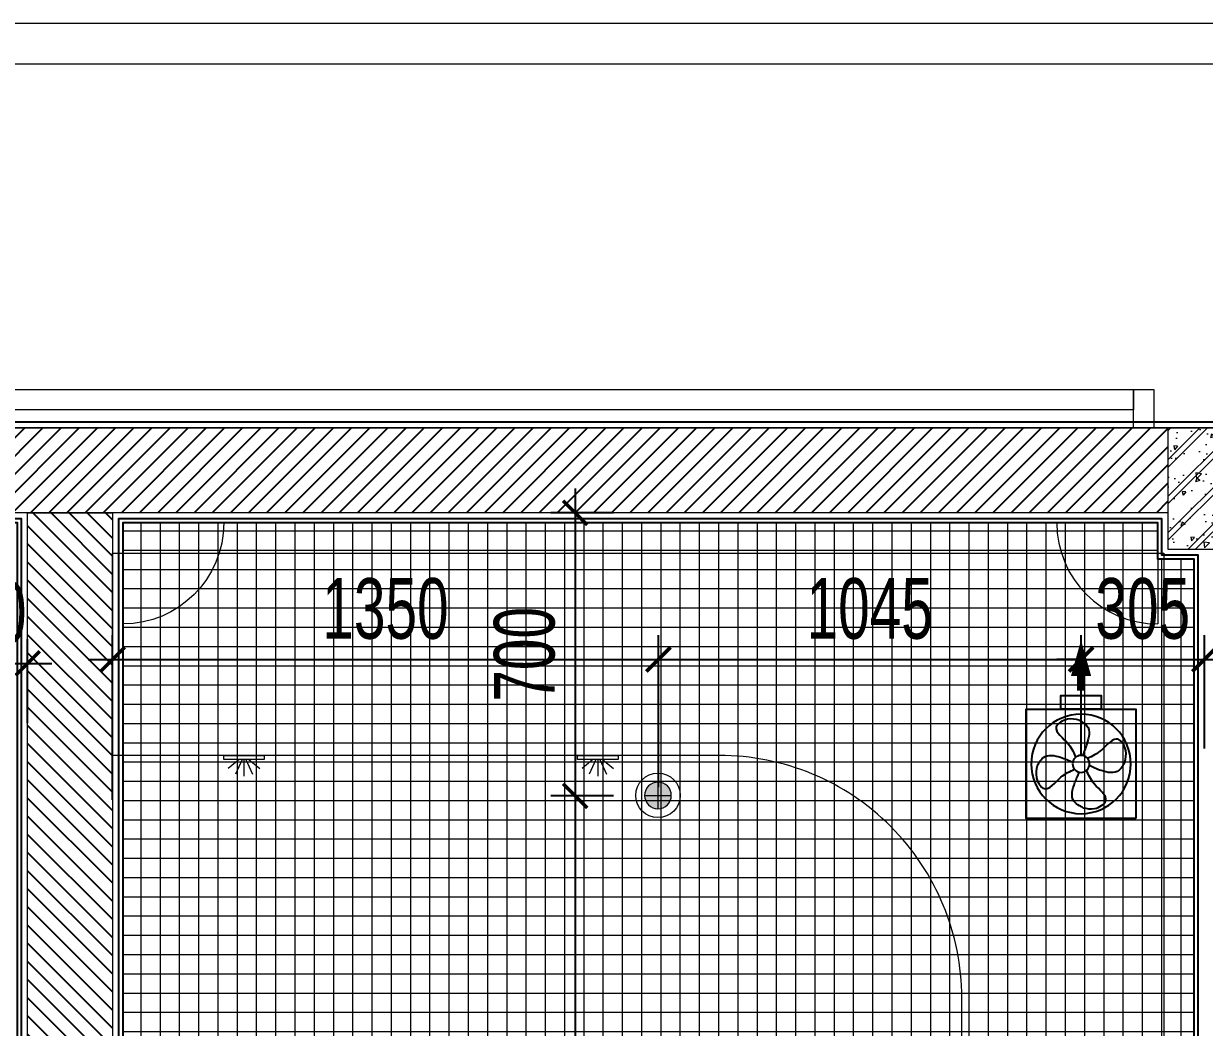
# Model space of a CAD drawing. Header units: millimetres. Extents: x -343543 to 400519, y -115663 to 104219.
# Drawn here: x -234379 to -231459, y 17917 to 20400 of the extents above; entities that cross this region are included whole.
import ezdxf
from ezdxf.xclip import XClip

# ---------------------------------------------------------------- set-up
doc = ezdxf.new("R2010")
doc.units = ezdxf.units.MM
doc.header["$XCLIPFRAME"] = 0
doc.linetypes.add('XREF MAT BANG TUONG XAY$0$CENTER', pattern=[50.800000000000004, 31.75, -6.35, 6.35, -6.35])
doc.linetypes.add('Z2_MB SAN M$0$CONTINOUS', pattern=[0])
doc.layers.get('0').update_dxf_attribs({"color": 231, "lineweight": 0})
doc.layers.get('DefPoints').update_dxf_attribs({"color": 191})
for name, color, linetype, lineweight in [('A-CLNG', 157, 'Continuous', 25), ('A-FLOR-PRTN', 161, 'Continuous', 9), ('A-PATT', 252, 'Continuous', 9), ('A-SYMBOLS', 10, 'Continuous', 13), ('fix lighting', 2, 'Continuous', 5), ('SME-E-LTG-DIM', 55, 'Continuous', 18), ('XREF MAT BANG TUONG XAY$0$01.Xref _MB T1$0$A-FNSH', 8, 'Continuous', 9), ('XREF MAT BANG TUONG XAY$0$01.Xref _MB T1$0$A-RAIL', 8, 'Continuous', 9), ('XREF MAT BANG TUONG XAY$0$A-GRID', 8, 'XREF MAT BANG TUONG XAY$0$CENTER', 15), ('XREF MAT BANG TUONG XAY$0$A-WALL-INT', 8, 'Continuous', 9), ('XREF MAT BANG TUONG XAY$0$P-SANRFIM', 8, 'Continuous', 13), ('XREF MAT BANG TUONG XAY$0$xref_IKIGAI_Cot$0$A-FNSH', 8, 'Continuous', 9), ('XREF MAT BANG TUONG XAY$0$xref_IKIGAI_Cot$0$A-PATT', 8, 'Continuous', 5)]:
    doc.layers.add(name, color=color, linetype=linetype, lineweight=lineweight)
for name, color, linetype in [('AC - Fan', 4, 'Continuous'), ('XREF MAT BANG TUONG XAY$0$A-FNSH', 8, 'Continuous'), ('XREF MAT BANG TUONG XAY$0$A-FURN', 8, 'Continuous'), ('XREF MAT BANG TUONG XAY$0$A-PATT', 8, 'Continuous'), ('Z2_MB SAN M$0$INNO-THIET BI THONG GIO', 2, 'Continuous')]:
    doc.layers.add(name, color=color, linetype=linetype)
doc.layers.add('fix lightting red', color=1, linetype='Continuous', lineweight=5, true_color=0xff0000)
doc.styles.add('SM-DIMTEXT', font='SME.shx', dxfattribs={"width": 0.7})
doc.dimstyles.new('SDIM-100', dxfattribs={"dimscale": 100, "dimtxt": 2, "dimasz": 0.6, "dimexe": 0.6, "dimexo": 0.2, "dimgap": 0.5, "dimtad": 1, "dimdec": 0, "dimzin": 12, "dimtxsty": 'SM-DIMTEXT', "dimblk": 'ARCHTICK', "dimblk1": 'ARCHTICK', "dimblk2": 'ARCHTICK', "dimcen": 0.12, "dimdle": 0.6, "dimclrd": 7, "dimclre": 8, "dimadec": 0, "dimazin": 3, "dimtfac": 2, "dimtix": 1, "dimtmove": 1, "dimatfit": 3, "dimfxl": 1, "dimtzin": 0, "dimarcsym": 1})

# ---------------------------------------------------------------- blocks, each defined once
blk = doc.blocks.new('*U283')
at = {"layer": 'XREF MAT BANG TUONG XAY$0$A-PATT'}
h = blk.add_hatch(dxfattribs=at)
h.set_pattern_fill('ANSI31', color=8, scale=10)
h.set_pattern_definition([(45, (38906.7888195113, -11293.56439682681), (-22.45064030267288, 22.45064030267288), [])])
h.paths.add_polyline_path([(-38.69831128977239, 47.5), (3421.300870269253, 47.5), (3421.300870269253, -162.5), (-38.69831128977251, -162.5)])
at = {"layer": 'XREF MAT BANG TUONG XAY$0$A-WALL-INT', "color": 8}
blk.add_lwpolyline([(-38.69831128977239, 47.5), (3421.300870269253, 47.5), (3421.300870269253, -162.5), (-38.69831128977251, -162.5)], close=True, dxfattribs=at)
blk = doc.blocks.new('*U232')
at = {"layer": 'XREF MAT BANG TUONG XAY$0$A-PATT'}
h = blk.add_hatch(dxfattribs=at)
h.set_pattern_fill('ANSI31', color=8, scale=10)
h.set_pattern_definition([(45, (41235.11260266521, -11293.56439682681), (-22.45064030267288, 22.45064030267288), [])])
h.paths.add_polyline_path([(-38.69831128977239, 47.5), (5749.62465342315, 47.5), (5749.62465342315, -162.5), (-38.69831128977251, -162.5)])
at = {"layer": 'XREF MAT BANG TUONG XAY$0$A-WALL-INT', "color": 8}
blk.add_lwpolyline([(-38.69831128977239, 47.5), (5749.62465342315, 47.5), (5749.62465342315, -162.5), (-38.69831128977251, -162.5)], close=True, dxfattribs=at)
blk = doc.blocks.new('XREF MAT BANG TUONG XAY$0$00.xref_IKIGAI_Truc')
at = {"layer": 'XREF MAT BANG TUONG XAY$0$A-GRID', "color": 8, "ltscale": 20}
blk.add_lwpolyline([(-2907.525181142613, 19400), (42750.0013740146, 19400)], dxfattribs=at)
blk = doc.blocks.new('XREF MAT BANG TUONG XAY$0$xref_IKIGAI_Cot')
at = {"layer": 'XREF MAT BANG TUONG XAY$0$xref_IKIGAI_Cot$0$A-PATT'}
h = blk.add_hatch(dxfattribs=at)
h.set_pattern_fill('BT-01', color=8, scale=15, angle=-179.9998580989131, pattern_type=2)
h.set_pattern_definition([(230.0001419010869, (31525.00151679112, 19320.0007925255), (-107.5890507019613, 9.412553787944837), [11.25, -123.75]), (175.0001419010869, (31525.00151679112, 19320.0007925255), (20.81297947838801, -112.8287685090658), [9, -99]), (280.4515419010869, (31516.03576284846, 19320.78517132055), (-86.77615113268314, -103.4161462228494), [9.5610285, -105.1713168]), (226.1843419010869, (31525.00159109035, 19290.0007925256), (-160.0862187830367, 24.82745567330735), [16.875, -185.625]), (276.6357419010869, (31511.66107421623, 19292.06975553593), (-140.1990439508108, -146.1180278582398), [14.3415432, -157.75695]), (171.1843419010868, (31525.00159109035, 19290.0007925256), (-140.1989298882782, -146.1181373616897), [13.5, -148.5]), (201.0001419010869, (31510.00157251559, 19297.50075537596), (-89.53620738887321, 60.39261185092788), [11.25, -123.75]), (146.0001419010869, (31510.00157251559, 19297.50075537596), (-36.49703039765603, -108.7725971474099), [9, -99]), (251.4515419010869, (31502.54022510132, 19302.53347779689), (-126.0332744679905, -48.37988664583861), [9.5610285, -105.1713168]), (217.5001419010869, (31525.00151679112, 19320.0007925255), (-1.823854628794049, -49.93408259188334), [0, -97.8, 0, -100.5, 0, -99.375]), (187.5001419010869, (31525.00151679112, 19320.0007925255), (-39.46028409375825, -59.16185451149996), [0, -57.29999999999999, 0, -95.54999999999998, 0, -37.87499999999999]), (147.5001419010869, (31558.45151679101, 19320.00087536915), (-80.0733738046644, 3.383032447152493), [0, -37.5, 0, -117, 0, -155.25]), (137.5001419010869, (31573.45151679097, 19320.00091251877), (-87.47788821247144, -15.01596400123384), [0, -48.75, 0, -77.69999999999999, 0, -110.25]), (225.0001419010869, (31525.00151679112, 19320.0007925255), (45.0781689426771, -45.07794565833121), []), (225.0001419010869, (31525.0015622994, 19301.62579252556), (45.0781689426771, -45.07794565833121), [])])
h.paths.add_polyline_path([(31605.00131865958, 19400.00099065655), (31305.0013186605, 19400.0002476642), (31305.00206165285, 19100.00024766512), (31605.00206165193, 19100.00099065747)])
at = {"layer": 'XREF MAT BANG TUONG XAY$0$A-GRID', "color": 8, "ltscale": 20}
blk.add_lwpolyline([(-2907.525181142613, 19400), (42750.0013740146, 19400)], dxfattribs=at)
at = {"layer": 'XREF MAT BANG TUONG XAY$0$xref_IKIGAI_Cot$0$A-FNSH', "color": 8}
blk.add_lwpolyline([(31605.00131865958, 19400.00099065655), (31305.0013186605, 19400.0002476642), (31305.00206165285, 19100.00024766512), (31605.00206165193, 19100.00099065747)], close=True, dxfattribs=at)
blk = doc.blocks.new('01.Xref _MB T1')
at = {"color": 8}
for points in [[(31220.00015383636, 19494.99914914367), (31270.00015383636, 19494.99914914367), (31270.00015390454, 19400), (31220.00015390454, 19400)], [(39999.98286495637, 2999.999971648669), (40000.00011983114, 19400.00000088175), (-0.0001133780606323853, 19399.99891031675), (0.000109863918623887, 2999.999971648669), (8394.990727505367, 2999.999903546392), (8394.990727505367, -99.99995756214776), (31605.0109035246, -99.99952292154558), (31605.0109035246, 3000.000348937985)]]:
    blk.add_lwpolyline(points, close=True, dxfattribs=at)
at = {"layer": 'XREF MAT BANG TUONG XAY$0$01.Xref _MB T1$0$A-FNSH', "color": 8}
for points in [[(31714.99072657881, 1999.999993290709), (40999.99999590934, 1999.999981685571), (41000.00011603854, 20399.99967771958), (25516.68714677975, 20400.00779865909)], [(40899.99999971803, 9194.99984306741), (40900.00011535676, 20299.99973147439), (25616.68709302492, 20300.00774490426), (25616.68709320901, 19495.00000002287)]]:
    blk.add_lwpolyline(points, dxfattribs=at)
at = {"layer": 'XREF MAT BANG TUONG XAY$0$01.Xref _MB T1$0$A-RAIL', "color": 8}
blk.add_lwpolyline([(31220.00015119174, 19494.9988535877), (31220.00015119174, 19444.9988535877), (25815.00015026776, 19444.9992993697), (25815.00015026776, 19494.9992993697)], close=True, dxfattribs=at)
at = {"layer": 'XREF MAT BANG TUONG XAY$0$A-FNSH', "color": 8}
for points in [[(25244.99201610066, 14590.00000078358), (25244.99201603036, 14715.00019714464), (25774.99876395177, 14714.99978135223), (25775.00406227003, 19174.99957368828), (25501.68817658017, 19174.99871874472), (25501.68817806166, 19509.9992972291), (25835.00134300812, 19509.99929715414), (25835.0013457417, 19414.99916421254), (32455.00148629014, 19415.00765309886)], [(31620.00136628314, 15885.00021839922), (30280.06332320855, 15884.99913533727), (30280.06332311054, 16009.99923381422), (31380.00126322616, 16009.99280313313), (31379.99364753565, 19085.00042261836), (31290.0113355025, 19085.00019976446), (31290.01133548401, 19174.99914672607), (28710.00141246715, 19174.99903457521), (28710.0014087397, 16010.00021700189), (28804.99192947111, 16010.00021700189), (28804.99192947111, 15885.00021700189), (28710.00140859248, 15885.00021700189), (28710.00140839227, 15714.99996120971), (28470.00141014801, 15714.9999612646), (28470.00141192754, 19174.99914679477), (25900.00141212632, 19174.99914611348), (25900.00141212632, 14714.99998924245), (28470.00148019566, 14714.9999878907), (28470.00141445462, 14814.99997435707), (28710.00137782583, 14814.99997441202), (28710.00143098129, 14715.00011142476), (31620.01072701392, 14715.0001116497)], [(31630.00133679371, 15875.00022648212), (30270.06332321639, 15874.99912725434), (30270.0633231027, 16019.99929227843), (31370.00123845957, 16019.99286159748), (31369.99367230209, 19075.00039785198), (31280.01133550455, 19075.00017499802), (31280.01133548607, 19164.99914629138), (28720.00141245531, 19164.9990350099), (28720.00140875141, 16020.00021700189), (28814.99192947111, 16020.00021700189), (28814.99192947111, 15875.00021700189), (28720.00140858064, 15875.00021700189), (28720.00140838043, 15704.99996120743), (28460.00141014284, 15704.99996126689), (28460.00141192236, 19164.99914679212), (25910.00141212632, 19164.99914611613), (25910.00141212632, 14724.99998923807), (28460.00147362155, 14724.99998789507), (28460.00140788051, 14824.99997435479), (28720.00137251027, 14824.9999744143), (28720.00142566574, 14725.00011142476), (31630.01075511448, 14725.0001116497)]]:
    blk.add_lwpolyline(points, dxfattribs=at)
at = {"layer": 'XREF MAT BANG TUONG XAY$0$P-SANRFIM', "color": 8}
blk.add_lwpolyline([(28694.99192795271, 19089.99914771961), (31295.01049357309, 19089.99914652743), (31295.01049495857, 15995.00021673998), (30794.9978445596, 15994.99992423275), (30794.99784368395, 17989.99908105175, 0.4142135681200699), (30194.99783164776, 18589.9990807884), (28694.99192662372, 18589.99905069779)], format="xyb", close=True, dxfattribs=at)
at = {"color": 8}
blk.add_blockref('XREF MAT BANG TUONG XAY$0$00.xref_IKIGAI_Truc', (0.000109863918623887, 0), dxfattribs=at)
ref = blk.add_blockref('XREF MAT BANG TUONG XAY$0$xref_IKIGAI_Cot', (-0.009273172880057245, -1.075099498848431e-05), dxfattribs=at)
XClip(ref).set_block_clipping_path([(-1610.3425959282936, -2225.6693134198044), (41829.12952086335, 21555.881957526355)])
at = {"layer": 'XREF MAT BANG TUONG XAY$0$A-FURN', "color": 8}
for name, p, rotation in [('*U232', (31266.30331737245, 19237.49914277361), 180), ('*U283', (28532.49192947454, 15768.69827250436), 90.00000000000001)]:
    blk.add_blockref(name, p, dxfattribs=dict(at, rotation=rotation))
blk = doc.blocks.new('LT10')
for points in [[(-1.203619467560202e-05, 0), (-250, 0)], [(0, -3.637978807091713e-12), (0, -250)]]:
    blk.add_lwpolyline(points)
blk.add_arc((0, 0), 250, 180, 270)
blk = doc.blocks.new('LT13')
blk.add_lwpolyline([(-50, -10), (50, -10), (50, 0), (-50, 0)], close=True)
for points in [[(-11.9403748335244, -10), (-39.09163242924114, -32.73903288151632)], [(-4.554571423155721, -10), (-21.13494850656753, -46.40381397713645)], [(0, -10), (0, -50.99019513592793)], [(4.554571423155721, -10), (21.13494850656753, -46.40381397713645)], [(11.9403748335244, -10), (39.09163242924114, -32.73903288151632)]]:
    blk.add_lwpolyline(points)
blk = doc.blocks.new('DenSanTuongT1Ikigai')
at = {"layer": 'fix lightting red', "xscale": -1}
for name, p in [('LT10', (28719.99181864919, 19164.9990457609)), ('LT13', (29019.99181796807, 18589.9990619503)), ('LT13', (29894.99769219475, 18589.99909153939))]:
    blk.add_blockref(name, p, dxfattribs=at)
at = {"layer": 'fix lightting red'}
blk.add_blockref('LT10', (31280.00174167995, 19164.9990457609), dxfattribs=at)
blk = doc.blocks.new('_ArchTick')
at = {"color": 0, "linetype": 'ByBlock', "const_width": 0.15}
blk.add_lwpolyline([(-0.5, -0.5), (0.5, 0.5)], dxfattribs=at)
blk = doc.blocks.new('*D1202')
at = {"layer": 'DefPoints', "color": 0, "transparency": 16777216}
for p in [(-234369.0327722967, 18817.68722202281), (-234609.0232901571, 18704.36020135427), (-234369.0327722967, 18649.89542190919)]:
    blk.add_point(p, dxfattribs=at)
at = {"layer": 'SME-E-LTG-DIM', "color": 8, "lineweight": -2, "transparency": 16777216}
for p, q in [((-234609.0232901571, 18724.36020135427), (-234609.0232901571, 18877.68722202281)), ((-234369.0327722967, 18669.89542190919), (-234369.0327722967, 18877.68722202281))]:
    blk.add_line(p, q, dxfattribs=at)
at = {"layer": 'SME-E-LTG-DIM', "color": 7, "lineweight": -2, "transparency": 16777216}
for p, q in [((-234609.0232901571, 18817.68722202281), (-234669.0232901571, 18817.68722202281)), ((-234609.0232901571, 18817.68722202281), (-234369.0327722967, 18817.68722202281)), ((-234369.0327722967, 18817.68722202281), (-234309.0327722967, 18817.68722202281))]:
    blk.add_line(p, q, dxfattribs=at)
at = {"layer": 'SME-E-LTG-DIM', "color": 7, "lineweight": -2, "transparency": 16777216, "xscale": 60, "yscale": 60, "zscale": 60}
blk.add_blockref('_ArchTick', (-234609.0232901571, 18817.68722202281), dxfattribs=at)
at = {"layer": 'SME-E-LTG-DIM', "color": 7, "lineweight": -2, "transparency": 16777216, "xscale": 60, "yscale": 60, "zscale": 60, "rotation": 180}
blk.add_blockref('_ArchTick', (-234369.0327722967, 18817.68722202281), dxfattribs=at)
at = {"layer": 'SME-E-LTG-DIM', "color": 0, "transparency": 16777216, "insert": (-234489.0280312269, 18942.68722202281), "char_height": 150, "attachment_point": 5, "style": 'SM-DIMTEXT'}
blk.add_mtext('240', dxfattribs=at)
blk = doc.blocks.new('*D1221')
at = {"layer": 'DefPoints', "color": 0, "transparency": 16777216}
for p in [(-232809.2698386731, 18827.43983518008), (-232809.2698386731, 18491.0111016246), (-234159.0327722967, 18460.35815296708)]:
    blk.add_point(p, dxfattribs=at)
at = {"layer": 'SME-E-LTG-DIM', "color": 8, "lineweight": -2, "transparency": 16777216}
for p, q in [((-234159.0327722967, 18480.35815296708), (-234159.0327722967, 18887.43983518008)), ((-232809.2698386731, 18511.0111016246), (-232809.2698386731, 18887.43983518008))]:
    blk.add_line(p, q, dxfattribs=at)
at = {"layer": 'SME-E-LTG-DIM', "color": 7, "lineweight": -2, "transparency": 16777216}
blk.add_line((-234219.0327722967, 18827.43983518008), (-232749.2698386731, 18827.43983518008), dxfattribs=at)
at = {"layer": 'SME-E-LTG-DIM', "color": 7, "lineweight": -2, "transparency": 16777216, "xscale": 60, "yscale": 60, "zscale": 60, "rotation": 180}
blk.add_blockref('_ArchTick', (-234159.0327722967, 18827.43983518008), dxfattribs=at)
at = {"layer": 'SME-E-LTG-DIM', "color": 7, "lineweight": -2, "transparency": 16777216, "xscale": 60, "yscale": 60, "zscale": 60}
blk.add_blockref('_ArchTick', (-232809.2698386731, 18827.43983518008), dxfattribs=at)
at = {"layer": 'SME-E-LTG-DIM', "color": 0, "transparency": 16777216, "insert": (-233484.1513054849, 18952.43983518008), "char_height": 150, "attachment_point": 5, "style": 'SM-DIMTEXT'}
blk.add_mtext('1350', dxfattribs=at)
blk = doc.blocks.new('*D1222')
at = {"layer": 'DefPoints', "color": 0, "transparency": 16777216}
for p in [(-231764.0297762528, 18827.43983518008), (-231764.0297762528, 18568.98590100431), (-232809.2698386731, 18491.0111016246)]:
    blk.add_point(p, dxfattribs=at)
at = {"layer": 'SME-E-LTG-DIM', "color": 8, "lineweight": -2, "transparency": 16777216}
for p, q in [((-232809.2698386731, 18511.0111016246), (-232809.2698386731, 18887.43983518008)), ((-231764.0297762528, 18588.98590100431), (-231764.0297762528, 18887.43983518008))]:
    blk.add_line(p, q, dxfattribs=at)
at = {"layer": 'SME-E-LTG-DIM', "color": 7, "lineweight": -2, "transparency": 16777216}
blk.add_line((-232869.2698386731, 18827.43983518008), (-231704.0297762528, 18827.43983518008), dxfattribs=at)
at = {"layer": 'SME-E-LTG-DIM', "color": 7, "lineweight": -2, "transparency": 16777216, "xscale": 60, "yscale": 60, "zscale": 60, "rotation": 180}
blk.add_blockref('_ArchTick', (-232809.2698386731, 18827.43983518008), dxfattribs=at)
at = {"layer": 'SME-E-LTG-DIM', "color": 7, "lineweight": -2, "transparency": 16777216, "xscale": 60, "yscale": 60, "zscale": 60}
blk.add_blockref('_ArchTick', (-231764.0297762528, 18827.43983518008), dxfattribs=at)
at = {"layer": 'SME-E-LTG-DIM', "color": 0, "transparency": 16777216, "insert": (-232286.6498074629, 18952.43983518008), "char_height": 150, "attachment_point": 5, "style": 'SM-DIMTEXT'}
blk.add_mtext('1045', dxfattribs=at)
blk = doc.blocks.new('*D1223')
at = {"layer": 'DefPoints', "color": 0, "transparency": 16777216}
for p in [(-231459.0142089425, 18827.43983518008), (-231459.0142089425, 18586.77388459597), (-231764.0297762528, 18568.98590100431)]:
    blk.add_point(p, dxfattribs=at)
at = {"layer": 'SME-E-LTG-DIM', "color": 8, "lineweight": -2, "transparency": 16777216}
for p, q in [((-231764.0297762528, 18588.98590100431), (-231764.0297762528, 18887.43983518008)), ((-231459.0142089425, 18606.77388459597), (-231459.0142089425, 18887.43983518008))]:
    blk.add_line(p, q, dxfattribs=at)
at = {"layer": 'SME-E-LTG-DIM', "color": 7, "lineweight": -2, "transparency": 16777216}
for p, q in [((-231764.0297762528, 18827.43983518008), (-231824.0297762528, 18827.43983518008)), ((-231764.0297762528, 18827.43983518008), (-231459.0142089425, 18827.43983518008)), ((-231459.0142089425, 18827.43983518008), (-231399.0142089425, 18827.43983518008))]:
    blk.add_line(p, q, dxfattribs=at)
at = {"layer": 'SME-E-LTG-DIM', "color": 7, "lineweight": -2, "transparency": 16777216, "xscale": 60, "yscale": 60, "zscale": 60}
blk.add_blockref('_ArchTick', (-231764.0297762528, 18827.43983518008), dxfattribs=at)
at = {"layer": 'SME-E-LTG-DIM', "color": 7, "lineweight": -2, "transparency": 16777216, "xscale": 60, "yscale": 60, "zscale": 60, "rotation": 180}
blk.add_blockref('_ArchTick', (-231459.0142089425, 18827.43983518008), dxfattribs=at)
at = {"layer": 'SME-E-LTG-DIM', "color": 0, "transparency": 16777216, "insert": (-231611.5219925976, 18952.43983518008), "char_height": 150, "attachment_point": 5, "style": 'SM-DIMTEXT'}
blk.add_mtext('305', dxfattribs=at)
blk = doc.blocks.new('*D1224')
at = {"layer": 'DefPoints', "color": 0, "transparency": 16777216}
for p in [(-232900.5681062692, 19189.99913202265), (-233015.0637495374, 18490.01110162462), (-232900.5681062692, 18490.01110162462)]:
    blk.add_point(p, dxfattribs=at)
at = {"layer": 'SME-E-LTG-DIM', "color": 7, "lineweight": -2, "transparency": 16777216}
blk.add_line((-233015.0637495374, 19249.99913202265), (-233015.0637495374, 18430.01110162462), dxfattribs=at)
at = {"layer": 'SME-E-LTG-DIM', "color": 8, "lineweight": -2, "transparency": 16777216}
for p, q in [((-232920.5681062692, 19189.99913202265), (-233075.0637495374, 19189.99913202265)), ((-232920.5681062692, 18490.01110162462), (-233075.0637495374, 18490.01110162462))]:
    blk.add_line(p, q, dxfattribs=at)
at = {"layer": 'SME-E-LTG-DIM', "color": 7, "lineweight": -2, "transparency": 16777216, "xscale": 60, "yscale": 60, "zscale": 60}
for p, rotation in [((-233015.0637495374, 19189.99913202265), 90), ((-233015.0637495374, 18490.01110162462), 270)]:
    blk.add_blockref('_ArchTick', p, dxfattribs=dict(at, rotation=rotation))
at = {"layer": 'SME-E-LTG-DIM', "color": 0, "transparency": 16777216, "insert": (-233140.0637495373, 18840.0051168237), "char_height": 150, "attachment_point": 5, "rotation": 90, "style": 'SM-DIMTEXT'}
blk.add_mtext('700', dxfattribs=at)
blk = doc.blocks.new('*D1225')
at = {"layer": 'DefPoints', "color": 0, "transparency": 16777216}
for p in [(-232900.5681062692, 18490.01110162461), (-233015.0637495374, 16690.01110162461), (-232900.5681062692, 16690.01110162461)]:
    blk.add_point(p, dxfattribs=at)
at = {"layer": 'SME-E-LTG-DIM', "color": 7, "lineweight": -2, "transparency": 16777216}
blk.add_line((-233015.0637495374, 18550.01110162461), (-233015.0637495374, 16630.01110162461), dxfattribs=at)
at = {"layer": 'SME-E-LTG-DIM', "color": 8, "lineweight": -2, "transparency": 16777216}
for p, q in [((-232920.5681062692, 18490.01110162461), (-233075.0637495374, 18490.01110162461)), ((-232920.5681062692, 16690.01110162461), (-233075.0637495374, 16690.01110162461))]:
    blk.add_line(p, q, dxfattribs=at)
at = {"layer": 'SME-E-LTG-DIM', "color": 7, "lineweight": -2, "transparency": 16777216, "xscale": 60, "yscale": 60, "zscale": 60}
for p, rotation in [((-233015.0637495374, 18490.01110162461), 90), ((-233015.0637495374, 16690.01110162461), 270)]:
    blk.add_blockref('_ArchTick', p, dxfattribs=dict(at, rotation=rotation))
at = {"layer": 'SME-E-LTG-DIM', "color": 0, "transparency": 16777216, "insert": (-233140.0637495373, 17590.01110162467), "char_height": 150, "attachment_point": 5, "rotation": 90, "style": 'SM-DIMTEXT'}
blk.add_mtext('1800', dxfattribs=at)
blk = doc.blocks.new('Z2_MB SAN M$0$Quat hut lap tran')
at = {"layer": 'Z2_MB SAN M$0$INNO-THIET BI THONG GIO', "color": 1, "linetype": 'Z2_MB SAN M$0$CONTINOUS'}
blk.add_lwpolyline([(0, 305.760818323397, 0, 50, 0), (0, 217.4601465083402, 0, 0, 0)], format="xyseb", dxfattribs=at)
at = {"layer": 'Z2_MB SAN M$0$INNO-THIET BI THONG GIO', "color": 1, "linetype": 'Z2_MB SAN M$0$CONTINOUS', "const_width": 20}
blk.add_lwpolyline([(0, 217.4601465083402), (0, 181.1583053147579)], dxfattribs=at)
at = {"layer": 'Z2_MB SAN M$0$INNO-THIET BI THONG GIO', "color": 1, "linetype": 'Z2_MB SAN M$0$CONTINOUS'}
blk.add_lwpolyline([(-50, 135.375), (50, 135.375), (50, 169.016966650961), (-50, 169.016966650961)], close=True, dxfattribs=at)
at = {"layer": 'Z2_MB SAN M$0$INNO-THIET BI THONG GIO', "color": 3, "linetype": 'Z2_MB SAN M$0$CONTINOUS'}
blk.add_lwpolyline([(-135.375, -135.375), (135.375, -135.375), (135.375, 135.375), (-135.375, 135.375)], close=True, dxfattribs=at)
at = {"layer": 'Z2_MB SAN M$0$INNO-THIET BI THONG GIO', "color": 8, "linetype": 'Z2_MB SAN M$0$CONTINOUS', "ltscale": 2.5}
blk.add_circle((0, 0), 123.12, dxfattribs=at)
at = {"layer": 'Z2_MB SAN M$0$INNO-THIET BI THONG GIO', "color": 8, "linetype": 'Z2_MB SAN M$0$CONTINOUS'}
blk.add_circle((0, 0), 21.120964201271, dxfattribs=at)
for points in [[(4.420690947608092, 108.2893323985627), (-3.857249977852915, 103.3302330454462), (-14.61869357863907, 94.23858299644199), (-14.61869357863907, 49.60673696617597), (-3.857249977852915, 20.67868950481061)], [(4.420690947608092, 108.2893323985627), (33.51349255938549, 110.3566277498728), (61.13709643668845, 91.37605103946993), (30.91038283697272, 48.78018830898215), (13.39565543617064, 16.32946858371142)], [(-108.2893323985452, 4.420690947608092), (-110.3566277498816, 33.51349255938549), (-91.37605103946993, 61.1370964367059), (-51.04189451228593, 34.7294389068964), (-16.32946858372889, 13.39565543619683)], [(-108.2893323985452, 4.420690947608092), (-103.3302330454549, -3.857249977835451), (-94.08756858397972, -15.68800698617706), (-49.38632639345597, -16.51450749586802), (-20.67868950480188, -3.857249977835451)], [(108.2893323985277, -4.420690947573166), (103.3302330454375, 3.857249977870377), (92.99544143490496, 15.71959015172906), (50.77760158831662, 16.5460906613851), (20.67868950478442, 3.857249977870377)], [(-4.420690947608092, -108.2893323985277), (-33.51349255938549, -110.3566277498728), (-61.13709643667972, -91.37605103943498), (-32.83034421114428, -49.57515380062396), (-13.39565543617064, -16.32946858371142)], [(-4.420690947608092, -108.2893323985277), (3.857249977861647, -103.3302330454462), (17.66553689227731, -92.55395066407507), (15.18213454836805, -46.26910361442714), (3.857249977861647, -20.67868950481061)], [(108.2893323985277, -4.420690947573166), (110.3566277498554, -33.51349255935056), (91.37605103946116, -61.13709643667099), (49.94976736321987, -33.04485472203233), (16.32946858372015, -13.39565543612698)]]:
    blk.add_spline(points, degree=3, dxfattribs=at)
blk = doc.blocks.new('XR-TRAN_SANH$0$A$C896e62ca')
at = {"layer": 'A-PATT', "true_color": 0x848484}
h = blk.add_hatch(color=252, dxfattribs=at)
h.dxf.hatch_style = 1
edge = h.paths.add_edge_path()
edge.add_arc((0, 0), 33.00000000000004, 0, 360)
at = {"color": 0, "linetype": 'ByBlock'}
for p, q in [((0, 33), (0, -33)), ((33, 0), (-33, 0))]:
    blk.add_line(p, q, dxfattribs=at)
blk.add_circle((0, 0), 33.00000000000004, dxfattribs=at)
for start, end in [(90, 270), (270, 90)]:
    blk.add_arc((0, 0), 54.99999999999996, start, end, dxfattribs=at)

msp = doc.modelspace()

# ---------------------------------------------------------------- block references
at = {"layer": 'A-SYMBOLS'}
msp.add_blockref('01.Xref _MB T1', (-262854.0247017712, 2.91038304567337e-11), dxfattribs=at)

# ---------------------------------------------------------------- next in the draw order: hatches: boundary and pattern name
at = {"layer": 'A-PATT'}
h = msp.add_hatch(dxfattribs=at)
h.set_pattern_fill('ANSI37', color=256, scale=15, angle=45)
h.set_pattern_definition([(90, (-262854.0247017712, -1.07509663394012e-05), (-47.62500000000001, 0), []), (180, (-262854.0247017712, -1.07509663394012e-05), (-7.105427357601002e-15, -47.625), [])])
h.paths.add_polyline_path([(-234134.0232893159, 19164.99902425894), (-234134.0232893159, 16019.99928152746), (-231484.0234633116, 16019.99285084651), (-231484.031029469, 19075.00038710101), (-231574.0133662666, 19075.00016424705), (-231574.0133701788, 19164.99913554041)])

# ---------------------------------------------------------------- next in the draw order: linework, layer by layer
at = {"layer": 'A-CLNG', "color": 251}
msp.add_lwpolyline([(-234134.0232893159, 19164.99902425894), (-234134.0232893159, 16019.99928152746), (-231484.0234633116, 16019.99285084651), (-231484.031029469, 19075.00038710101), (-231574.0133662666, 19075.00016424705), (-231574.0133701788, 19164.99913554041)], close=True, dxfattribs=at)

# ---------------------------------------------------------------- next in the draw order: block references
at = {"layer": 'AC - Fan', "ltscale": 500, "xscale": -1, "zscale": 7.999999999999997}
msp.add_blockref('Z2_MB SAN M$0$Quat hut lap tran', (-231764.0297762527, 18568.98590100431), dxfattribs=at)
at = {"layer": 'fix lighting', "xscale": -1}
msp.add_blockref('XR-TRAN_SANH$0$A$C896e62ca', (-232810.2698386731, 18491.0111016246), dxfattribs=at)

# ---------------------------------------------------------------- next in the draw order: block references
at = {"layer": 'A-FLOR-PRTN'}
msp.add_blockref('DenSanTuongT1Ikigai', (-262854.0245919073, -2.150196041839081e-05), dxfattribs=at)

# ---------------------------------------------------------------- next in the draw order: dimensions: what is measured, and where the dimension line sits
at = {"layer": 'SME-E-LTG-DIM'}
for base, p1, p2, picture, middle in [((-233015.0637495374, 18490.01110162462), (-232900.5681062691, 19189.99913202265), (-232900.5681062691, 18490.01110162461), '*D1224', (-233140.0637495373, 18840.0051168237)), ((-233015.0637495374, 16690.01110162461), (-232900.5681062691, 18490.0111016246), (-232900.5681062691, 16690.0111016246), '*D1225', (-233140.0637495373, 17590.01110162467))]:
    dim = msp.add_linear_dim(base=base, p1=p1, p2=p2, angle=90, dimstyle='SDIM-100', override={"dimtxt": 1.5, "dimtfill": 0}, dxfattribs=at)
    dim.commit()
    dim.dimension.update_dxf_attribs({"geometry": picture, "text_midpoint": middle})
for base, p1, p2, picture, middle in [((-234369.0327722967, 18817.68722202281), (-234609.0232901571, 18704.36020135427), (-234369.0327722967, 18649.89542190919), '*D1202', (-234489.0280312269, 18942.68722202281)), ((-232809.2698386731, 18827.43983518008), (-234159.0327722967, 18460.35815296708), (-232809.2698386731, 18491.0111016246), '*D1221', (-233484.1513054849, 18952.43983518008)), ((-231764.0297762528, 18827.43983518008), (-232809.2698386731, 18491.0111016246), (-231764.0297762528, 18568.98590100431), '*D1222', (-232286.6498074629, 18952.43983518008)), ((-231459.0142089425, 18827.43983518008), (-231764.0297762528, 18568.98590100431), (-231459.0142089425, 18586.77388459597), '*D1223', (-231611.5219925976, 18952.43983518008))]:
    dim = msp.add_linear_dim(base=base, p1=p1, p2=p2, dimstyle='SDIM-100', override={"dimtxt": 1.5, "dimtfill": 0}, dxfattribs=at)
    dim.commit()
    dim.dimension.update_dxf_attribs({"geometry": picture, "text_midpoint": middle})

doc.saveas('drawing.dxf')
